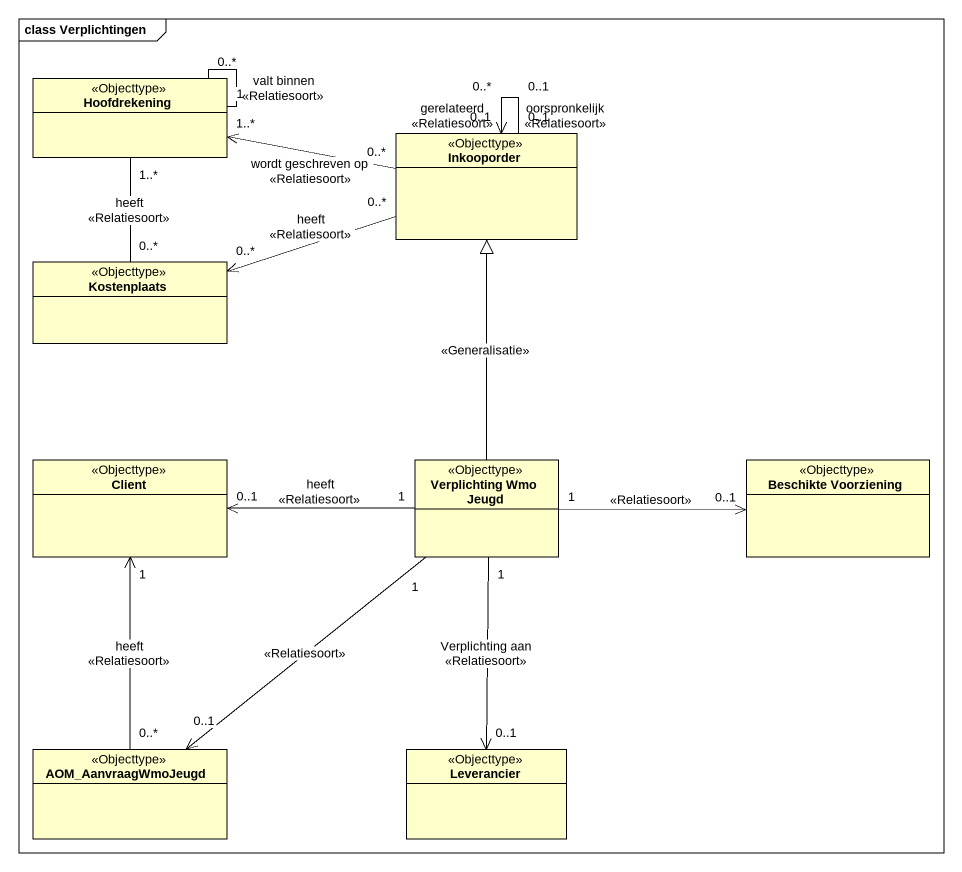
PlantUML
@startuml
mainframe class Verplichtingen
hide circle
hide empty members
class Hoofdrekening <<Objecttype>>
class Inkooporder <<Objecttype>>
class Kostenplaats <<Objecttype>>
class Client <<Objecttype>>
class "Verplichting Wmo Jeugd" as Verplichting_Wmo_Jeugd <<Objecttype>>
class "Beschikte Voorziening" as Beschikte_Voorziening <<Objecttype>>
class AOM_AanvraagWmoJeugd <<Objecttype>>
class Leverancier <<Objecttype>>
Hoofdrekening "1" -- "0..*" Hoofdrekening : valt binnen\n<<Relatiesoort>>
Hoofdrekening "1..*" -- "0..*" Kostenplaats : heeft\n<<Relatiesoort>>
Inkooporder "0..*" -left-> "1..*" Hoofdrekening : wordt geschreven op\n<<Relatiesoort>>
Inkooporder "0..1" --> "0..1" Inkooporder : oorspronkelijk\n<<Relatiesoort>>
Inkooporder "0..1" --> "0..*" Inkooporder : gerelateerd\n<<Relatiesoort>>
Kostenplaats "0..*" <-right- "0..*" Inkooporder : heeft\n<<Relatiesoort>>
Verplichting_Wmo_Jeugd -up-|> Inkooporder : <<Generalisatie>>
Verplichting_Wmo_Jeugd "1" -left-> "0..1" Client : heeft\n<<Relatiesoort>>
Verplichting_Wmo_Jeugd "1" -right-> "0..1" Beschikte_Voorziening : <<Relatiesoort>>
Verplichting_Wmo_Jeugd "1" --> "0..1" AOM_AanvraagWmoJeugd : <<Relatiesoort>>
Verplichting_Wmo_Jeugd "1" --> "0..1" Leverancier : Verplichting aan\n<<Relatiesoort>>
AOM_AanvraagWmoJeugd "0..*" -up-> "1" Client : heeft\n<<Relatiesoort>>
@enduml
